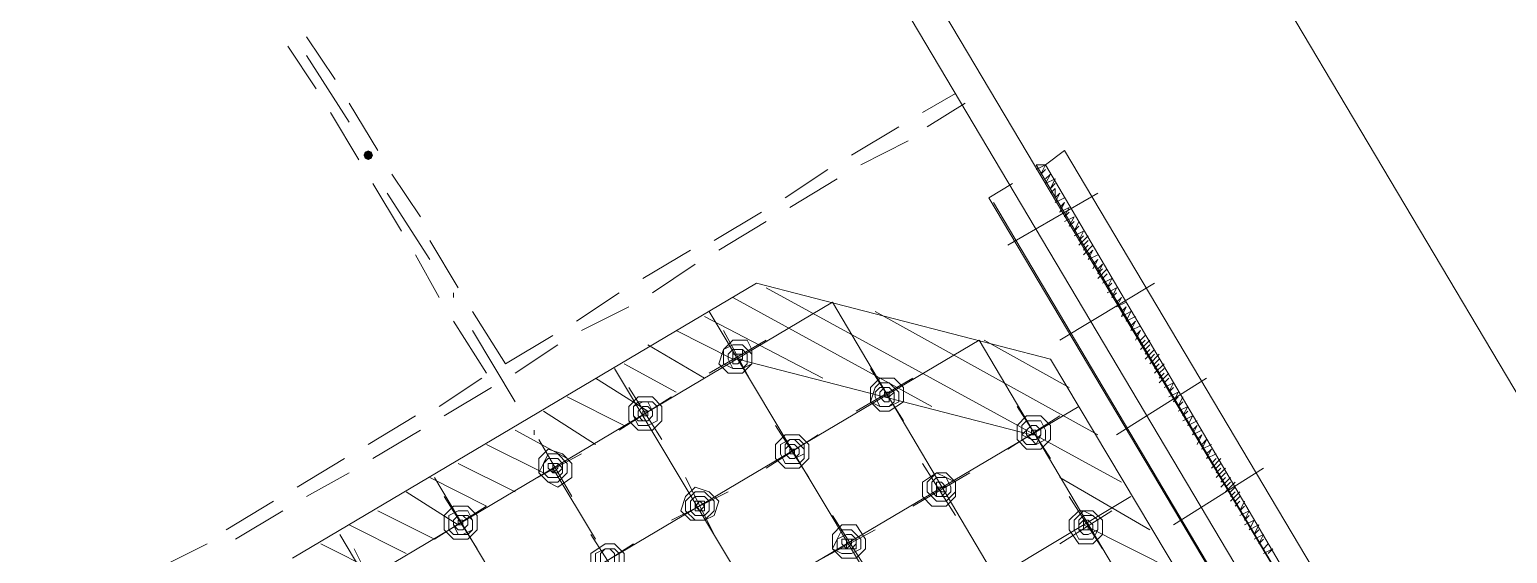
# Model space of a CAD drawing. Header units: millimetres. Extents: x 6 to 291, y 4 to 206.
# Drawn here: x 117.54 to 130.75, y 66.21 to 70.89 of the extents above; entities that cross this region are included whole.
import ezdxf

# ---------------------------------------------------------------- set-up
doc = ezdxf.new("R2010")
doc.units = ezdxf.units.MM
doc.layers.add('C00-00-00', color=7, linetype='Continuous')

msp = doc.modelspace()

# ---------------------------------------------------------------- hatches: boundary and pattern name
at = {"layer": 'C00-00-00'}
h = msp.add_hatch(color=256, dxfattribs=at)
h.dxf.hatch_style = 2
h.paths.add_polyline_path([(120.565331, 69.807665), (120.535434, 69.795229), (120.522998, 69.765331), (120.535434, 69.735433), (120.565331, 69.722998), (120.595229, 69.735433), (120.607665, 69.765331), (120.595229, 69.795229)])

# ---------------------------------------------------------------- linework, layer by layer
at = {"layer": 'C00-00-00', "lineweight": 5}
for points in [[(80.899003, 151.553334), (134.577671, 61.341007)], [(80.644997, 146.261667), (129.286004, 64.473665)], [(81.364664, 145.542004), (129.540002, 64.600675)], [(120.015002, 70.823665), (120.268999, 70.442664)], [(119.845664, 70.738996), (120.09967, 70.357995)], [(120.396002, 70.061663), (120.015002, 70.654343)], [(125.518332, 70.146332), (125.814664, 70.315669)], [(120.226665, 70.146332), (120.480663, 69.723005)], [(120.396002, 70.231001), (120.65, 69.807674)], [(125.560666, 70.019337), (125.899332, 70.231001)], [(124.883333, 69.765331), (125.306668, 70.019337)], [(124.968002, 69.680663), (125.391337, 69.892342)], [(126.618999, 69.680663), (126.788337, 69.807674)], [(132.884331, 59.562999), (126.788337, 69.807674)], [(124.290669, 69.384331), (124.67167, 69.638336)], [(129.540002, 64.600675), (126.534331, 69.680663), (126.618999, 69.680663)], [(126.618999, 69.680663), (126.534331, 69.638336)], [(126.618999, 69.680663), (126.576665, 69.59601)], [(126.618999, 69.638336), (126.576665, 69.59601)], [(126.618999, 69.638336), (126.576665, 69.59601)], [(126.618999, 69.680663), (129.582336, 64.643002)], [(120.607666, 69.511342), (120.861663, 69.087999)], [(120.777003, 69.59601), (121.031001, 69.21501)], [(124.333003, 69.299662), (124.75633, 69.553668)], [(126.322667, 69.511342), (126.111004, 69.384331)], [(126.661334, 69.59601), (126.618999, 69.511342)], [(126.661334, 69.59601), (126.618999, 69.553668)], [(126.703668, 69.553668), (126.618999, 69.511342)], [(126.703668, 69.553668), (126.661334, 69.468999)], [(126.703668, 69.553668), (126.661334, 69.468999)], [(126.703668, 69.511342), (126.661334, 69.468999)], [(121.115669, 68.834009), (120.734669, 69.426673)], [(132.206998, 59.139672), (126.111004, 69.384331)], [(132.206998, 59.139672), (126.15333, 69.342004)], [(126.280333, 68.961004), (127.084669, 69.426673)], [(126.703668, 69.468999), (126.661334, 69.426673)], [(126.703668, 69.468999), (126.703668, 69.384331)], [(126.746002, 69.426673), (126.703668, 69.384331)], [(126.746002, 69.426673), (126.703668, 69.342004)], [(126.746002, 69.426673), (126.703668, 69.384331)], [(126.788337, 69.384331), (126.703668, 69.342004)], [(126.788337, 69.342004), (126.746002, 69.257336)], [(126.788337, 69.342004), (126.746002, 69.299662)], [(126.788337, 69.342004), (126.746002, 69.257336)], [(123.655663, 69.00333), (124.078998, 69.257336)], [(126.830663, 69.299662), (126.746002, 69.257336)], [(126.830663, 69.299662), (126.788337, 69.21501)], [(126.830663, 69.257336), (126.788337, 69.21501)], [(126.872997, 69.21501), (126.788337, 69.172667)], [(126.872997, 69.21501), (126.788337, 69.172667)], [(126.872997, 69.21501), (126.830663, 69.130341)], [(123.697997, 68.918661), (124.121332, 69.172667)], [(126.872997, 69.172667), (126.830663, 69.130341)], [(126.915331, 69.172667), (126.872997, 69.087999)], [(126.915331, 69.130341), (126.872997, 69.087999)], [(126.915331, 69.130341), (126.872997, 69.087999)], [(126.957666, 69.087999), (126.872997, 69.045672)], [(126.957666, 69.087999), (126.915331, 69.00333)], [(121.115669, 69.00333), (121.369667, 68.580003)], [(127, 69.045672), (126.915331, 68.961004)], [(126.957666, 69.045672), (126.915331, 69.00333)], [(127, 69.045672), (126.915331, 68.961004)], [(127, 69.00333), (126.957666, 68.961004)], [(127, 68.961004), (126.957666, 68.918661)], [(127.042334, 68.961004), (126.957666, 68.876335)], [(120.988666, 68.876335), (121.20033, 68.495334)], [(123.020664, 68.664672), (123.443999, 68.918661)], [(127.042334, 68.918661), (127, 68.876335)], [(127.042334, 68.918661), (127, 68.834009)], [(127.042334, 68.918661), (127, 68.876335)], [(127.084669, 68.876335), (127, 68.834009)], [(127.084669, 68.834009), (127.042334, 68.74934)], [(127.084669, 68.834009), (127.042334, 68.791666)], [(127.084669, 68.834009), (127.042334, 68.74934)], [(123.105333, 68.537677), (123.486334, 68.791666)], [(127.127003, 68.791666), (127.084669, 68.706998)], [(127.127003, 68.791666), (127.084669, 68.74934)], [(127.127003, 68.74934), (127.084669, 68.706998)], [(127.169337, 68.74934), (127.084669, 68.664672)], [(127.169337, 68.706998), (127.127003, 68.664672)], [(119.887999, 66.167004), (124.036663, 68.622329)], [(124.036663, 68.622329), (126.661334, 67.944997)], [(124.121332, 68.580003), (127.296332, 66.844337)], [(126.746002, 68.114334), (127.592664, 68.622329)], [(127.211663, 68.664672), (127.127003, 68.622329)], [(127.211663, 68.664672), (127.169337, 68.580003)], [(127.211663, 68.622329), (127.169337, 68.580003)], [(127.253998, 68.580003), (127.169337, 68.537677)], [(127.253998, 68.580003), (127.211663, 68.495334)], [(121.327333, 68.495334), (121.327333, 68.537677)], [(122.428, 68.283671), (122.809001, 68.537677)], [(123.825, 68.495334), (125.603, 67.52167)], [(127.253998, 68.537677), (127.211663, 68.495334)], [(127.296332, 68.495334), (127.253998, 68.453008)], [(127.296332, 68.495334), (127.253998, 68.410666)], [(127.338666, 68.453008), (127.253998, 68.410666)], [(121.49667, 68.36834), (121.793002, 67.90267)], [(122.470335, 68.199002), (122.89367, 68.410666)], [(123.571002, 68.325997), (124.629336, 67.775675)], [(125.094997, 68.36834), (127.084669, 67.267664)], [(127.338666, 68.410666), (127.296332, 68.36834)], [(127.338666, 68.410666), (127.296332, 68.325997)], [(127.381001, 68.36834), (127.296332, 68.325997)], [(127.381001, 68.36834), (127.338666, 68.283671)], [(127.423335, 68.325997), (127.338666, 68.283671)], [(121.327333, 68.283671), (121.623665, 67.818002)], [(121.877671, 67.563996), (121.49667, 68.199002)], [(121.793002, 67.90267), (122.216337, 68.156676)], [(123.316997, 68.199002), (123.825, 67.944997)], [(123.994337, 67.733333), (123.740331, 68.199002)], [(127.423335, 68.283671), (127.381001, 68.241329)], [(127.423335, 68.283671), (127.381001, 68.199002)], [(127.465669, 68.241329), (127.381001, 68.199002)], [(127.465669, 68.199002), (127.423335, 68.156676)], [(127.465669, 68.199002), (127.423335, 68.114334)], [(127.508003, 68.156676), (127.465669, 68.114334)], [(121.877671, 67.818002), (122.258663, 68.072008)], [(123.062999, 68.072008), (123.571002, 67.775675)], [(123.613337, 67.818002), (124.121332, 68.114334)], [(126.06867, 68.114334), (126.830663, 67.691007)], [(127.508003, 68.114334), (127.465669, 68.072008)], [(127.55033, 68.114334), (127.465669, 68.029665)], [(127.55033, 68.072008), (127.508003, 68.029665)], [(127.55033, 68.029665), (127.508003, 67.987339)], [(127.592664, 68.029665), (127.508003, 67.944997)], [(122.851335, 67.90267), (123.316997, 67.648665)], [(123.867334, 67.944997), (126.491997, 67.267664)], [(131.190999, 60.367342), (126.661334, 67.944997)], [(127.592664, 67.987339), (127.55033, 67.944997)], [(127.634998, 67.987339), (127.55033, 67.90267)], [(127.634998, 67.944997), (127.592664, 67.90267)], [(127.634998, 67.90267), (127.592664, 67.860328)], [(127.677333, 67.90267), (127.592664, 67.818002)], [(121.20033, 67.52167), (121.58133, 67.775675)], [(122.597329, 67.775675), (123.062999, 67.479343)], [(124.925668, 67.479343), (125.433663, 67.775675)], [(125.349003, 67.394675), (125.052671, 67.860328)], [(127.253998, 67.267664), (128.058333, 67.775675)], [(127.677333, 67.860328), (127.634998, 67.818002)], [(127.677333, 67.818002), (127.634998, 67.775675)], [(127.719667, 67.818002), (127.634998, 67.733333)], [(127.719667, 67.775675), (127.677333, 67.733333)], [(121.242664, 67.437001), (121.665999, 67.691007)], [(123.190002, 67.225338), (122.89367, 67.691007)], [(127.762001, 67.733333), (127.677333, 67.691007)], [(127.762001, 67.733333), (127.719667, 67.648665)], [(127.762001, 67.691007), (127.719667, 67.648665)], [(127.804336, 67.648665), (127.719667, 67.606338)], [(127.804336, 67.648665), (127.762001, 67.563996)], [(122.343332, 67.606338), (122.851335, 67.352333)], [(122.809001, 67.310006), (123.27467, 67.606338)], [(126.661334, 67.056001), (126.365002, 67.52167)], [(127.804336, 67.606338), (127.762001, 67.563996)], [(127.84667, 67.606338), (127.804336, 67.52167)], [(127.84667, 67.563996), (127.804336, 67.52167)], [(127.888996, 67.52167), (127.804336, 67.479343)], [(127.888996, 67.52167), (127.84667, 67.437001)], [(120.565331, 67.182995), (120.988666, 67.437001)], [(122.131668, 67.479343), (122.597329, 67.182995)], [(126.280333, 67.140669), (126.746002, 67.437001)], [(127.888996, 67.479343), (127.84667, 67.437001)], [(127.93133, 67.437001), (127.84667, 67.394675)], [(127.93133, 67.437001), (127.888996, 67.352333)], [(127.973665, 67.394675), (127.888996, 67.352333)], [(120.607666, 67.056001), (121.031001, 67.310006)], [(121.877671, 67.310006), (122.343332, 67.056001)], [(122.047, 67.267664), (122.047, 67.310006)], [(124.121332, 66.971332), (124.587001, 67.267664)], [(124.502333, 66.886663), (124.206001, 67.352333)], [(127.973665, 67.352333), (127.93133, 67.310006)], [(127.973665, 67.352333), (127.93133, 67.267664)], [(128.015999, 67.310006), (127.93133, 67.267664)], [(128.015999, 67.267664), (127.973665, 67.225338)], [(128.015999, 67.267664), (127.973665, 67.182995)], [(121.623665, 67.182995), (122.131668, 66.929006)], [(122.004665, 66.844337), (122.470335, 67.098343)], [(122.385666, 66.717342), (122.089334, 67.225338)], [(128.058333, 67.225338), (128.015999, 67.182995)], [(128.058333, 67.225338), (128.015999, 67.140669)], [(128.100668, 67.182995), (128.015999, 67.140669)], [(128.100668, 67.140669), (128.058333, 67.098343)], [(128.100668, 67.140669), (128.058333, 67.056001)], [(128.143002, 67.098343), (128.058333, 67.056001)], [(119.930333, 66.801995), (120.353668, 67.056001)], [(121.369667, 67.013674), (121.877671, 66.759669)], [(122.597329, 66.336342), (122.216337, 66.971332)], [(125.814664, 66.548005), (125.518332, 67.013674)], [(127.762001, 66.463336), (128.566337, 66.971332)], [(128.143002, 67.056001), (128.100668, 67.013674)], [(128.185336, 67.056001), (128.100668, 66.971332)], [(128.185336, 67.013674), (128.143002, 66.971332)], [(128.185336, 66.971332), (128.143002, 66.929006)], [(128.227671, 66.971332), (128.143002, 66.886663)], [(120.015002, 66.717342), (120.396002, 66.929006)], [(121.115669, 66.886663), (121.623665, 66.632674)], [(123.655663, 66.378668), (123.401665, 66.886663)], [(125.433663, 66.632674), (125.941667, 66.929006)], [(126.746002, 66.886663), (127.55033, 66.42101)], [(128.227671, 66.929006), (128.185336, 66.886663)], [(128.227671, 66.886663), (128.185336, 66.844337)], [(128.269997, 66.886663), (128.185336, 66.801995)], [(128.269997, 66.844337), (128.227671, 66.801995)], [(128.312331, 66.844337), (128.227671, 66.759669)], [(120.903998, 66.759669), (121.369667, 66.463336)], [(121.538996, 66.251673), (121.242664, 66.717342)], [(123.27467, 66.505663), (123.782666, 66.759669)], [(127.127003, 66.251673), (126.830663, 66.717342)], [(128.312331, 66.801995), (128.269997, 66.759669)], [(128.312331, 66.759669), (128.269997, 66.717342)], [(128.354665, 66.759669), (128.269997, 66.675)], [(128.354665, 66.717342), (128.312331, 66.675)], [(119.295335, 66.42101), (119.71867, 66.675)], [(119.380003, 66.336342), (119.80333, 66.590331)], [(120.65, 66.590331), (121.158003, 66.336342)], [(121.158003, 66.336342), (121.623665, 66.632674)], [(126.746002, 66.293999), (127.211663, 66.590331)], [(128.354665, 66.675), (128.312331, 66.632674)], [(128.397, 66.675), (128.354665, 66.590331)], [(128.397, 66.632674), (128.354665, 66.590331)], [(128.439334, 66.590331), (128.354665, 66.548005)], [(128.439334, 66.590331), (128.397, 66.505663)], [(120.396002, 66.463336), (120.903998, 66.209331)], [(125.010336, 66.082336), (124.713996, 66.548005)], [(126.957666, 66.463336), (127.804336, 66.04001)], [(128.439334, 66.548005), (128.397, 66.505663)], [(128.481668, 66.505663), (128.397, 66.463336)], [(128.481668, 66.505663), (128.439334, 66.42101)], [(128.524003, 66.463336), (128.439334, 66.42101)], [(128.524003, 66.463336), (128.481668, 66.378668)], [(122.851335, 65.912999), (122.555003, 66.378668)], [(124.629336, 66.167004), (125.094997, 66.42101)], [(128.524003, 66.42101), (128.481668, 66.378668)], [(128.566337, 66.378668), (128.481668, 66.336342)], [(128.566337, 66.378668), (128.524003, 66.293999)], [(128.566337, 66.336342), (128.524003, 66.293999)], [(118.702671, 66.082336), (119.125997, 66.293999)], [(120.141997, 66.293999), (120.65, 66.04001)], [(120.692334, 65.743661), (120.438337, 66.251673)], [(122.470335, 65.997667), (122.936004, 66.293999)], [(128.608663, 66.293999), (128.566337, 66.251673)], [(128.608663, 66.293999), (128.566337, 66.251673)], [(128.650997, 66.251673), (128.566337, 66.209331)], [(128.650997, 66.251673), (128.608663, 66.209331)]]:
    msp.add_lwpolyline(points, dxfattribs=at)
at = {"layer": 'C00-00-00', "lineweight": 15}
for points in [[(119.71867, 65.489672), (124.713996, 68.453008)], [(130.683003, 58.37767), (124.713996, 68.453008)], [(130.132666, 57.488674), (123.613337, 68.36834)], [(119.380003, 64.177333), (126.026335, 68.114334)], [(131.02167, 59.69001), (126.026335, 68.114334)], [(129.286004, 56.980663), (122.766667, 67.860328)], [(119.464664, 63.118999), (126.915331, 67.52167)], [(127.634998, 56.006998), (121.158003, 66.886663)], [(119.972667, 62.272329), (127.381001, 66.717342)], [(126.788337, 55.499002), (120.311334, 66.378668)]]:
    msp.add_lwpolyline(points, dxfattribs=at)
at = {"layer": 'C00-00-00', "lineweight": 5}
for points in [[(123.952003, 68.114334), (123.825003, 68.114334), (123.740336, 68.029667), (123.698003, 67.902667), (123.78267, 67.818001), (123.90967, 67.818001), (123.994336, 67.902667), (123.994336, 68.029667)], [(123.909669, 68.072008), (123.825002, 68.072008), (123.740335, 68.029674), (123.740335, 67.902674), (123.825002, 67.860341), (123.909669, 67.860341), (123.994335, 67.902674), (123.994335, 67.987341)], [(123.909669, 68.029665), (123.825002, 68.029665), (123.782669, 67.987332), (123.782669, 67.944999), (123.825002, 67.860332), (123.909669, 67.860332), (123.952002, 67.902665), (123.952002, 67.987332)], [(123.909669, 68.029665), (123.825002, 68.029665), (123.825002, 67.987332), (123.825002, 67.944999), (123.825002, 67.902665), (123.867335, 67.902665), (123.909669, 67.944999), (123.909669, 67.987332)], [(123.867334, 67.987339), (123.825001, 67.987339), (123.825001, 67.945006), (123.867334, 67.945006), (123.909668, 67.945006), (123.909668, 67.987339)], [(125.264334, 67.775675), (125.137334, 67.775675), (125.052667, 67.691009), (125.052667, 67.564009), (125.137334, 67.479342), (125.222001, 67.479342), (125.349001, 67.564009), (125.349001, 67.691009)], [(125.222, 67.733333), (125.137333, 67.733333), (125.095, 67.691), (125.052666, 67.564), (125.137333, 67.521666), (125.222, 67.521666), (125.306666, 67.564), (125.306666, 67.648666)], [(125.222, 67.691007), (125.137333, 67.691007), (125.095, 67.648674), (125.095, 67.60634), (125.137333, 67.521674), (125.222, 67.521674), (125.264333, 67.564007), (125.264333, 67.648674)], [(125.222, 67.691007), (125.179666, 67.691007), (125.137333, 67.648674), (125.137333, 67.60634), (125.179666, 67.564007), (125.222, 67.564007), (125.222, 67.60634), (125.264333, 67.648674)], [(125.179665, 67.648665), (125.179665, 67.606331), (125.221999, 67.606331), (125.221999, 67.648665)], [(123.105333, 67.606338), (122.978333, 67.606338), (122.893666, 67.521672), (122.893666, 67.394672), (122.978333, 67.310005), (123.105333, 67.310005), (123.19, 67.394672), (123.19, 67.521672)], [(123.062999, 67.563996), (123.020665, 67.563996), (122.935999, 67.521663), (122.935999, 67.436996), (122.978332, 67.394663), (123.062999, 67.394663), (123.105332, 67.436996), (123.105332, 67.479329)], [(123.105333, 67.563996), (122.978333, 67.563996), (122.936, 67.521663), (122.936, 67.436996), (122.978333, 67.352329), (123.063, 67.352329), (123.147666, 67.394663), (123.147666, 67.521663)], [(123.062999, 67.52167), (123.020665, 67.52167), (122.978332, 67.479336), (122.978332, 67.437003), (123.020665, 67.39467), (123.062999, 67.39467), (123.105332, 67.437003), (123.105332, 67.479336)], [(123.062999, 67.479343), (123.020664, 67.479343), (123.020664, 67.437001), (123.062999, 67.437001)], [(126.576665, 67.437001), (126.449665, 67.437001), (126.364998, 67.352334), (126.364998, 67.225334), (126.449665, 67.140668), (126.576665, 67.140668), (126.661332, 67.225334), (126.661332, 67.352334)], [(126.576665, 67.394675), (126.449665, 67.394675), (126.407332, 67.352342), (126.407332, 67.225342), (126.449665, 67.183008), (126.534332, 67.183008), (126.618998, 67.225342), (126.618998, 67.310008)], [(124.417664, 67.267664), (124.290664, 67.267664), (124.205997, 67.182997), (124.205997, 67.055997), (124.290664, 66.971331), (124.417664, 66.971331), (124.502331, 67.055997), (124.502331, 67.182997)], [(126.534331, 67.352333), (126.491997, 67.352333), (126.449664, 67.309999), (126.407331, 67.267666), (126.491997, 67.225333), (126.534331, 67.182999), (126.576664, 67.267666), (126.576664, 67.309999)], [(126.534331, 67.352333), (126.491997, 67.352333), (126.449664, 67.309999), (126.449664, 67.267666), (126.491997, 67.225333), (126.534331, 67.225333), (126.576664, 67.267666), (126.576664, 67.309999)], [(126.534331, 67.310006), (126.491997, 67.310006), (126.491997, 67.267673), (126.534331, 67.267673)], [(122.258663, 67.098343), (122.173997, 67.098343), (122.131663, 67.013676), (122.08933, 66.92901), (122.173997, 66.844343), (122.258663, 66.844343), (122.34333, 66.92901), (122.34333, 67.013676)], [(122.300997, 67.098343), (122.173997, 67.140676), (122.089331, 67.05601), (122.089331, 66.92901), (122.173997, 66.844343), (122.258664, 66.80201), (122.385664, 66.886676), (122.385664, 67.013676)], [(124.417664, 67.225338), (124.332997, 67.225338), (124.248331, 67.183004), (124.248331, 67.098338), (124.290664, 67.013671), (124.417664, 67.013671), (124.459997, 67.056004), (124.459997, 67.183004)], [(124.37533, 67.225338), (124.332997, 67.225338), (124.290663, 67.183004), (124.290663, 67.098338), (124.332997, 67.056004), (124.37533, 67.056004), (124.459997, 67.098338), (124.459997, 67.140671)], [(124.37533, 67.182995), (124.332997, 67.182995), (124.290663, 67.140662), (124.290663, 67.098329), (124.332997, 67.055995), (124.37533, 67.055995), (124.417663, 67.098329), (124.417663, 67.140662)], [(124.37533, 67.140669), (124.333003, 67.140669), (124.333003, 67.098343), (124.37533, 67.098343)], [(122.258663, 67.056001), (122.173997, 67.056001), (122.131663, 67.013667), (122.131663, 66.929001), (122.173997, 66.886667), (122.258663, 66.886667), (122.300997, 66.929001), (122.300997, 67.013667)], [(122.258663, 67.013674), (122.21633, 67.013674), (122.173997, 67.013674), (122.173997, 66.971341), (122.21633, 66.929008), (122.258663, 66.929008), (122.300997, 66.971341)], [(122.258663, 67.013674), (122.216337, 67.013674), (122.216337, 66.971332), (122.216337, 66.929006), (122.258663, 66.971332)], [(125.730003, 66.929006), (125.645337, 66.929006), (125.518337, 66.844339), (125.518337, 66.717339), (125.603003, 66.632672), (125.730003, 66.632672), (125.81467, 66.717339), (125.81467, 66.844339)], [(125.730003, 66.886663), (125.645337, 66.928997), (125.56067, 66.84433), (125.56067, 66.759663), (125.645337, 66.674997), (125.730003, 66.674997), (125.81467, 66.759663), (125.81467, 66.84433)], [(125.730003, 66.886663), (125.645337, 66.886663), (125.603003, 66.84433), (125.603003, 66.759663), (125.645337, 66.71733), (125.730003, 66.71733), (125.772337, 66.759663), (125.772337, 66.801997)], [(125.687669, 66.844337), (125.645336, 66.844337), (125.645336, 66.802004), (125.645336, 66.75967), (125.645336, 66.717337), (125.687669, 66.717337), (125.730002, 66.75967), (125.730002, 66.802004)], [(123.613337, 66.759669), (123.486337, 66.802002), (123.40167, 66.717335), (123.359337, 66.590335), (123.444003, 66.505669), (123.571003, 66.505669), (123.65567, 66.548002), (123.698003, 66.675002)], [(123.571002, 66.759669), (123.486336, 66.759669), (123.401669, 66.675002), (123.401669, 66.590335), (123.486336, 66.505669), (123.571002, 66.505669), (123.655669, 66.590335), (123.655669, 66.675002)], [(123.571002, 66.717342), (123.486336, 66.717342), (123.444002, 66.675009), (123.444002, 66.590342), (123.486336, 66.548009), (123.571002, 66.548009), (123.613336, 66.590342), (123.613336, 66.675009)], [(125.687669, 66.801995), (125.645335, 66.801995), (125.687669, 66.759669), (125.730003, 66.759669), (125.730003, 66.801995)], [(121.454336, 66.632674), (121.327336, 66.632674), (121.242669, 66.548007), (121.242669, 66.421007), (121.327336, 66.33634), (121.454336, 66.33634), (121.539002, 66.421007), (121.539002, 66.548007)], [(121.454336, 66.590331), (121.369669, 66.590331), (121.285002, 66.547998), (121.285002, 66.420998), (121.327336, 66.378665), (121.454336, 66.378665), (121.496669, 66.420998), (121.496669, 66.505665)], [(123.528668, 66.675), (123.486335, 66.632666), (123.528668, 66.590333), (123.571001, 66.632666)], [(123.571002, 66.675), (123.486336, 66.675), (123.486336, 66.632666), (123.486336, 66.590333), (123.528669, 66.590333), (123.571002, 66.590333)], [(127.042334, 66.590331), (126.915334, 66.590331), (126.830668, 66.505665), (126.830668, 66.420998), (126.915334, 66.293998), (127.042334, 66.293998), (127.127001, 66.378665), (127.127001, 66.505665)], [(127.042334, 66.548005), (126.957668, 66.590338), (126.873001, 66.505672), (126.873001, 66.421005), (126.915334, 66.336338), (127.042334, 66.336338), (127.084668, 66.421005), (127.084668, 66.505672)], [(121.412001, 66.548005), (121.369668, 66.548005), (121.327335, 66.505672), (121.327335, 66.463338), (121.369668, 66.421005), (121.412001, 66.421005), (121.454335, 66.463338), (121.454335, 66.505672)], [(121.454336, 66.548005), (121.369669, 66.548005), (121.327336, 66.505672), (121.327336, 66.463338), (121.369669, 66.378672), (121.412002, 66.378672), (121.496669, 66.421005), (121.496669, 66.505672)], [(121.412001, 66.505663), (121.369668, 66.505663), (121.369668, 66.463329), (121.412001, 66.463329)], [(124.925668, 66.463336), (124.798668, 66.463336), (124.714001, 66.37867), (124.714001, 66.25167), (124.798668, 66.167003), (124.925668, 66.167003), (125.010334, 66.25167), (125.010334, 66.336336)], [(127, 66.505663), (126.957667, 66.505663), (126.915333, 66.463329), (126.915333, 66.420996), (126.957667, 66.420996), (127, 66.420996), (127.042333, 66.420996), (127.042333, 66.463329)], [(127.042334, 66.548005), (126.957668, 66.548005), (126.915334, 66.505672), (126.915334, 66.421005), (126.957668, 66.378672), (127.000001, 66.378672), (127.084668, 66.421005), (127.084668, 66.505672)], [(127, 66.463336), (126.957667, 66.50567), (126.957667, 66.463336), (126.957667, 66.421003), (127, 66.421003)], [(124.883333, 66.42101), (124.798667, 66.42101), (124.756333, 66.336343), (124.714, 66.251677), (124.798667, 66.209343), (124.883333, 66.209343), (124.968, 66.251677), (124.968, 66.336343)], [(124.883333, 66.378668), (124.841, 66.378668), (124.756333, 66.336334), (124.756333, 66.251668), (124.798667, 66.251668), (124.883333, 66.251668), (124.925667, 66.251668), (124.925667, 66.336334)], [(124.883333, 66.336342), (124.841, 66.336342), (124.798667, 66.336342), (124.798667, 66.294008), (124.841, 66.251675), (124.883333, 66.251675), (124.925667, 66.294008), (124.925667, 66.336342)], [(124.883333, 66.336342), (124.840999, 66.336342), (124.840999, 66.293999), (124.840999, 66.251673), (124.883333, 66.293999)], [(122.766667, 66.293999), (122.682, 66.293999), (122.555, 66.209333), (122.555, 66.124666), (122.639667, 65.997666), (122.766667, 65.997666), (122.851333, 66.082333), (122.851333, 66.209333)], [(122.766667, 66.251673), (122.682, 66.251673), (122.597333, 66.20934), (122.597333, 66.124673), (122.682, 66.040006), (122.724333, 66.040006), (122.809, 66.124673), (122.809, 66.20934)], [(122.724332, 66.251673), (122.681999, 66.251673), (122.639666, 66.20934), (122.639666, 66.124673), (122.681999, 66.08234), (122.724332, 66.08234), (122.766666, 66.124673), (122.766666, 66.20934)]]:
    msp.add_lwpolyline(points, close=True, dxfattribs=at)

doc.saveas('drawing.dxf')
